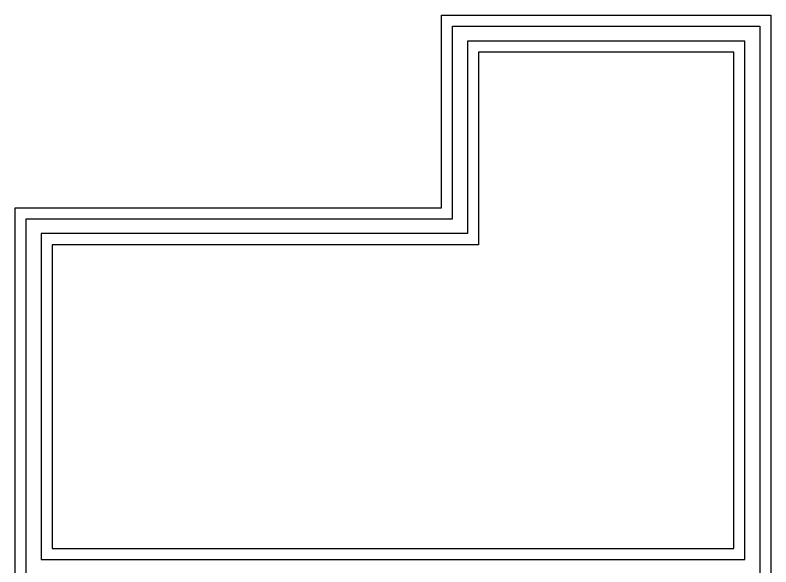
# Model space of a CAD drawing. Header units: inches. Extents: x 591 to 20043, y -1483 to 2716.
# Drawn here: x 1414 to 1822, y -611.7 to -313.7 of the extents above; entities that cross this region are included whole.
import ezdxf

# ---------------------------------------------------------------- set-up
doc = ezdxf.new("R2010")
doc.units = ezdxf.units.IN
doc.header["$MEASUREMENT"] = 0
doc.layers.add('SS - Footings_(3)', color=3, linetype='Continuous')
doc.layers.add('SS - Foundation_Wall_(2)', color=2, linetype='Continuous')

msp = doc.modelspace()

# ---------------------------------------------------------------- linework, layer by layer
at = {"layer": 'SS - Footings_(3)'}
for points in [[(1510.01815, -621.73476), (1414.01815, -621.73476), (1414.01815, -417.73476), (1644.2204, -417.73476), (1644.2204, -313.7325), (1822.01815, -313.7325), (1822.01815, -375.73476), (1822.01815, -621.73476), (1762.01815, -621.73476), (1762.01815, -861.73476), (1510.01815, -861.73476)], [(1434.01815, -437.73476), (1434.01815, -601.73476), (1516.01815, -601.73476), (1756.01815, -601.73476), (1802.01815, -601.73476), (1802.01815, -375.73476), (1802.01815, -333.7325), (1664.2204, -333.7325), (1664.2204, -437.73476)]]:
    msp.add_lwpolyline(points, close=True, dxfattribs=at)
at = {"layer": 'SS - Foundation_Wall_(2)'}
for points in [[(1516.01815, -615.73476), (1420.01815, -615.73476), (1420.01815, -423.73476), (1650.2204, -423.73476), (1650.2204, -319.7325), (1816.01815, -319.7325), (1816.01815, -375.73476), (1816.01815, -615.73476), (1756.01815, -615.73476), (1756.01815, -855.73476), (1516.01815, -855.73476)], [(1428.01815, -431.73476), (1428.01815, -607.73476), (1516.01815, -607.73476), (1756.01815, -607.73476), (1808.01815, -607.73476), (1808.01815, -375.73476), (1808.01815, -327.7325), (1658.2204, -327.7325), (1658.2204, -431.73476)]]:
    msp.add_lwpolyline(points, close=True, dxfattribs=at)

doc.saveas('drawing.dxf')
